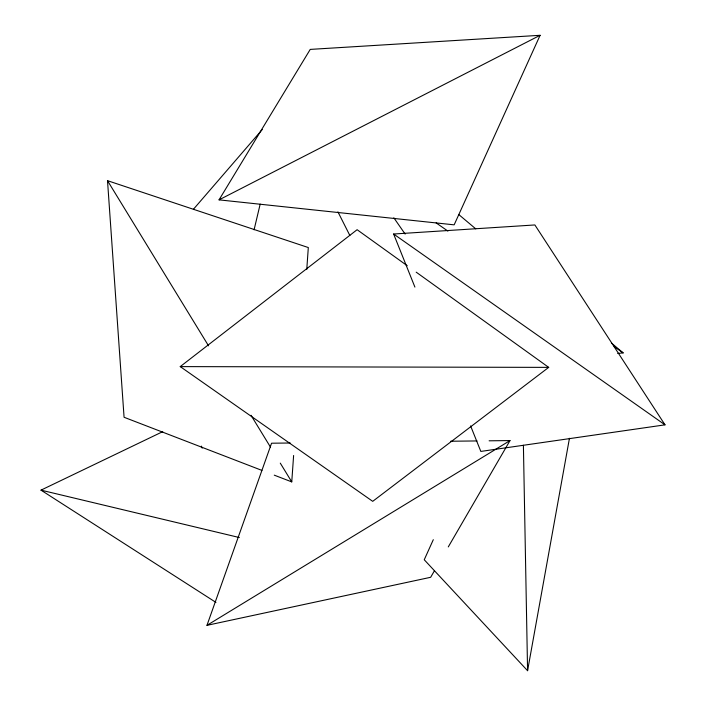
<?xml version="1.0" encoding="UTF-8"?>
<svg xmlns="http://www.w3.org/2000/svg" width="706" height="706" viewBox="0 0 706 706"><rect width="100%" height="100%" fill="white"/><g stroke="black" fill="none" stroke-linecap="round" stroke-linejoin="round"><path stroke-width="1.06" d="M274.263 475.156L291.755 481.889L293.617 455.485M306.757 269.56L308.31 247.55L107.515 180.674L124.071 417.272L261.917 470.399M433.299 539.693L424.244 559.761L527.576 670.7L569.46 438.258M254.081 229.794L260.179 204.113M434.508 570.651L430.651 577.296L206.973 625.339L271.563 443.209L290.245 443.006M540.099 35.3L454.161 224.843L219.045 199.86L310.234 49.402L540.099 35.3L219.045 199.86M448.284 546.912L510.006 440.579L489.126 440.809M193.4 209.303L262.288 129.516M416.196 272.163L548.694 367.376L372.715 501.339L180.242 366.608L357.112 229.706L407.247 265.73M206.973 625.339L510.006 440.579M215.957 602.412L40.992 490.14L162.724 431.657M414.907 287.095L393.621 234.021L534.874 224.949L665.008 424.844L480.83 451.425L470.602 425.912M617.688 353.432L623.16 352.903L611.361 342.975M450.666 441.232L477.044 440.941M180.242 366.608L548.694 367.376M40.992 490.14L239.325 537.531M436.158 222.919L447.895 231.083M614.123 346.62L623.16 352.903M393.621 234.021L665.008 424.844M458.918 214.677L475.756 228.85M393.833 217.801L405.138 234.074M107.515 180.674L208.535 345.825M251.001 415.269L270.522 447.172M280.273 463.127L291.755 481.889M337.927 211.853L349.841 235.469M201.334 446.113L202.234 448.125M523.402 445.239L527.576 670.7"/></g></svg>
